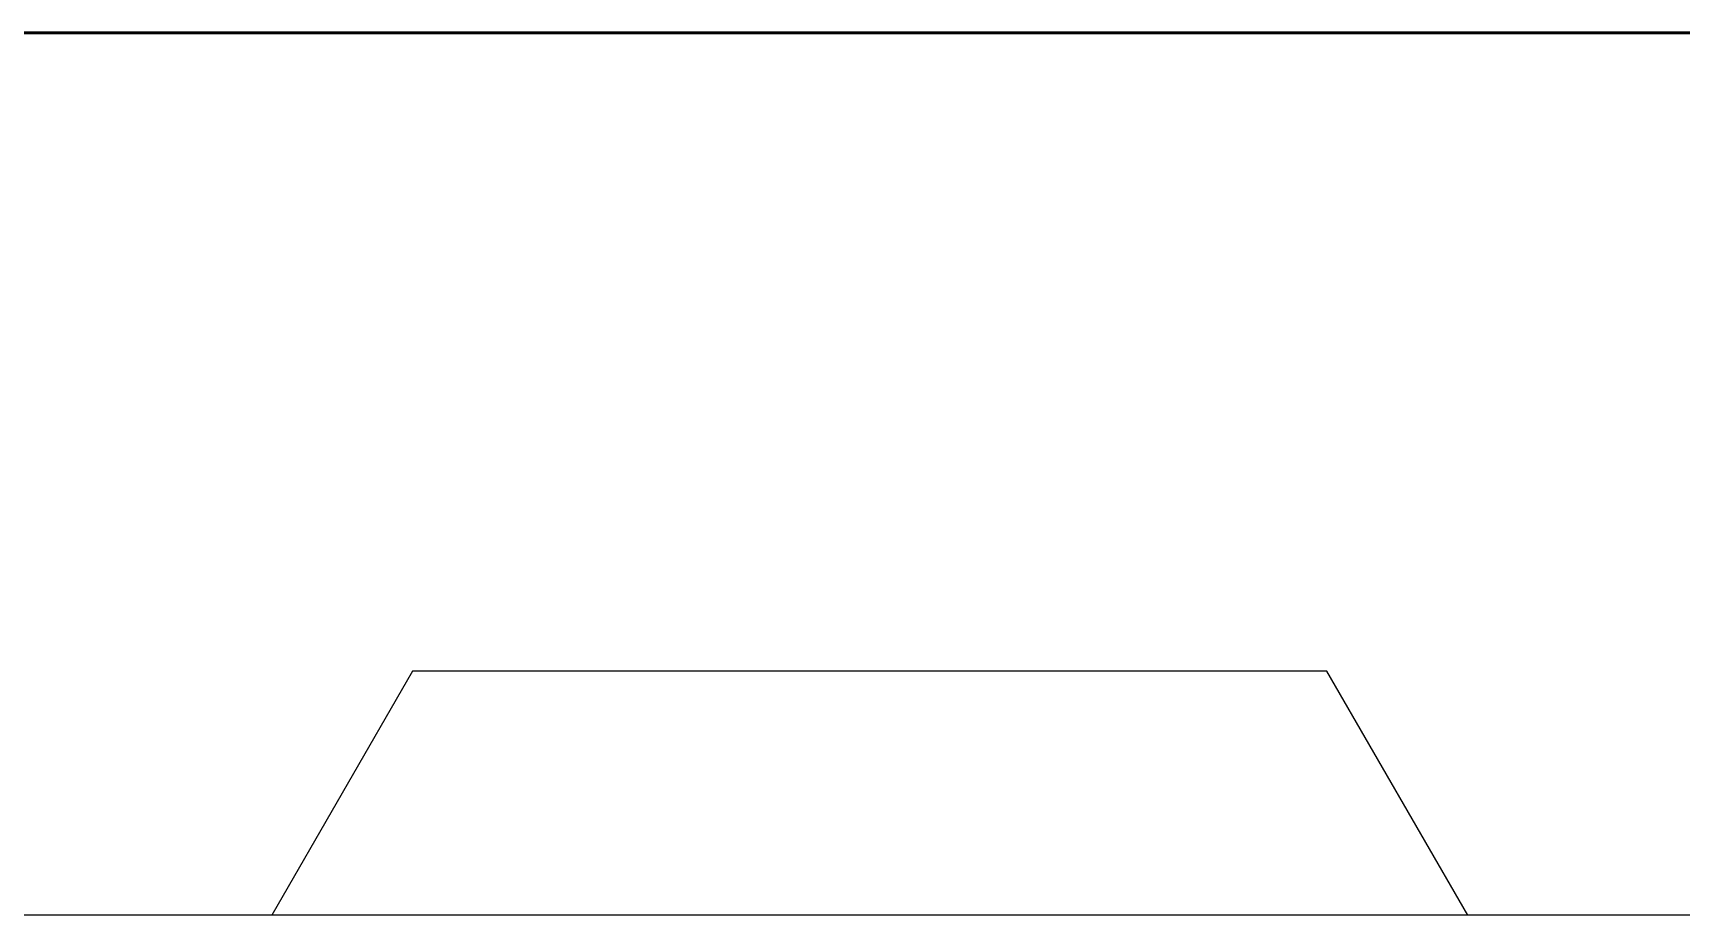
# Model space of a CAD drawing. Extents: x -61205 to 26665, y -81742 to 98141.
# Drawn here: x -38380.2 to -38299.1, y 14510.6 to 14554 of the extents above; entities that cross this region are included whole.
import ezdxf

# ---------------------------------------------------------------- set-up
doc = ezdxf.new("R2010")
doc.units = 0
doc.header["$LTSCALE"] = 1000
doc.header["$MEASUREMENT"] = 0
doc.layers.add('01', color=7, linetype='CONTINUOUS')

msp = doc.modelspace()

# ---------------------------------------------------------------- linework, layer by layer
at = {"layer": '01', "lineweight": 50}
msp.add_line((-38616.421, 14554.021), (-38108.421, 14554.021), dxfattribs=at)
at = {"layer": '01'}
for p, q in [((-38361.555, 14522.621), (-38368.483, 14510.621)), ((-38316.555, 14522.621), (-38361.555, 14522.621)), ((-38309.627, 14510.621), (-38316.555, 14522.621)), ((-38266.297, 14510.621), (-38439.055, 14510.621))]:
    msp.add_line(p, q, dxfattribs=at)

doc.saveas('drawing.dxf')
